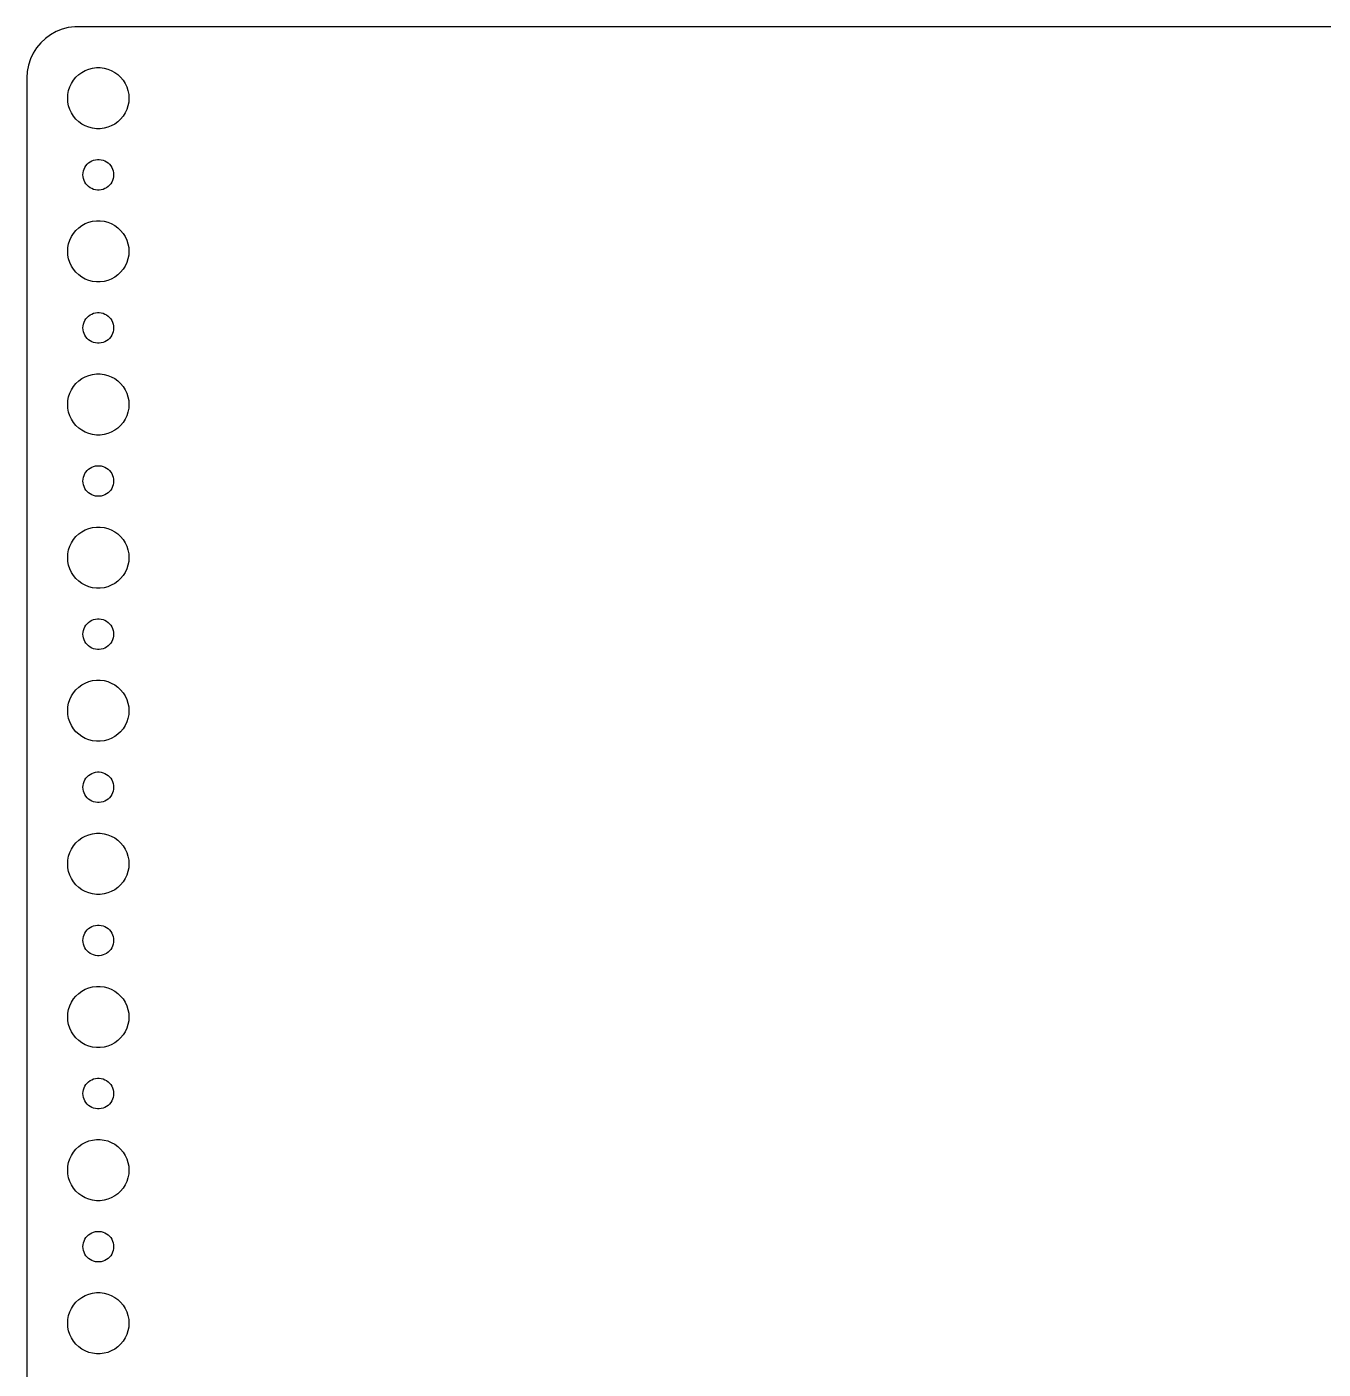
# Model space of a CAD drawing. Header units: metres. Extents: x -127 to 127, y -127 to 127.
# Drawn here: x -127 to 0, y -4.5 to 127 of the extents above; entities that cross this region are included whole.
import ezdxf

# ---------------------------------------------------------------- set-up
doc = ezdxf.new("R2010")
doc.units = ezdxf.units.M

msp = doc.modelspace()

# ---------------------------------------------------------------- linework, layer by layer
for p, q in [((-124.129, 126.524), (-124.679, 126.222)), ((-123.545, 126.755), (-124.129, 126.524)), ((-122.937, 126.911), (-123.545, 126.755)), ((-122.314, 126.99), (-122.937, 126.911)), ((122.314, 126.99), (-122.314, 126.99)), ((-126.045, 124.939), (-126.382, 124.409)), ((-125.645, 125.423), (-126.045, 124.939)), ((-125.187, 125.853), (-125.645, 125.423)), ((-124.679, 126.222), (-125.187, 125.853)), ((-126.649, 123.841), (-126.843, 123.243)), ((-126.382, 124.409), (-126.649, 123.841)), ((-126.961, 122.627), (-127, 122)), ((-126.843, 123.243), (-126.961, 122.627)), ((-122.187, 122.054), (-121.912, 122.312)), ((-121.912, 122.312), (-121.607, 122.533)), ((-121.607, 122.533), (-121.277, 122.714)), ((-121.277, 122.714), (-120.927, 122.853)), ((-120.927, 122.853), (-120.562, 122.947)), ((-120.562, 122.947), (-120.188, 122.994)), ((-120.188, 122.994), (-119.812, 122.994)), ((-119.812, 122.994), (-119.438, 122.947)), ((-119.438, 122.947), (-119.073, 122.853)), ((-119.073, 122.853), (-118.723, 122.714)), ((-118.723, 122.714), (-118.393, 122.533)), ((-118.393, 122.533), (-118.088, 122.312)), ((-118.088, 122.312), (-117.813, 122.054)), ((-127, 122), (-127, -122)), ((-122.906, 120.746), (-122.789, 121.104)), ((-122.789, 121.104), (-122.629, 121.445)), ((-122.629, 121.445), (-122.427, 121.763)), ((-122.427, 121.763), (-122.187, 122.054)), ((-117.813, 122.054), (-117.573, 121.763)), ((-117.573, 121.763), (-117.371, 121.445)), ((-117.371, 121.445), (-117.211, 121.104)), ((-117.211, 121.104), (-117.094, 120.746)), ((-123, 120), (-122.976, 120.376)), ((-122.976, 119.624), (-123, 120)), ((-122.976, 120.376), (-122.906, 120.746)), ((-117.094, 120.746), (-117.024, 120.376)), ((-117.024, 120.376), (-117, 120)), ((-117, 120), (-117.024, 119.624)), ((-122.906, 119.254), (-122.976, 119.624)), ((-122.789, 118.896), (-122.906, 119.254)), ((-122.629, 118.555), (-122.789, 118.896)), ((-122.427, 118.237), (-122.629, 118.555)), ((-117.371, 118.555), (-117.573, 118.237)), ((-117.211, 118.896), (-117.371, 118.555)), ((-117.094, 119.254), (-117.211, 118.896)), ((-117.024, 119.624), (-117.094, 119.254)), ((-122.187, 117.946), (-122.427, 118.237)), ((-121.912, 117.688), (-122.187, 117.946)), ((-121.607, 117.467), (-121.912, 117.688)), ((-121.277, 117.286), (-121.607, 117.467)), ((-120.927, 117.147), (-121.277, 117.286)), ((-120.562, 117.053), (-120.927, 117.147)), ((-120.188, 117.006), (-120.562, 117.053)), ((-119.438, 117.053), (-119.812, 117.006)), ((-119.073, 117.147), (-119.438, 117.053)), ((-118.723, 117.286), (-119.073, 117.147)), ((-118.393, 117.467), (-118.723, 117.286)), ((-118.088, 117.688), (-118.393, 117.467)), ((-117.813, 117.946), (-118.088, 117.688)), ((-117.573, 118.237), (-117.813, 117.946)), ((-119.812, 117.006), (-120.188, 117.006)), ((-121.395, 113.052), (-121.314, 113.223)), ((-121.314, 113.223), (-121.214, 113.382)), ((-121.214, 113.382), (-121.093, 113.527)), ((-121.093, 113.527), (-120.956, 113.656)), ((-120.956, 113.656), (-120.804, 113.766)), ((-120.804, 113.766), (-120.639, 113.857)), ((-120.639, 113.857), (-120.464, 113.927)), ((-120.464, 113.927), (-120.281, 113.973)), ((-120.281, 113.973), (-120.094, 113.997)), ((-120.094, 113.997), (-119.906, 113.997)), ((-119.906, 113.997), (-119.719, 113.973)), ((-119.719, 113.973), (-119.536, 113.927)), ((-119.536, 113.927), (-119.361, 113.857)), ((-119.361, 113.857), (-119.196, 113.766)), ((-119.196, 113.766), (-119.044, 113.656)), ((-119.044, 113.656), (-118.907, 113.527)), ((-118.907, 113.527), (-118.786, 113.382)), ((-118.786, 113.382), (-118.686, 113.223)), ((-118.686, 113.223), (-118.605, 113.052)), ((-121.5, 112.5), (-121.488, 112.688)), ((-121.488, 112.312), (-121.5, 112.5)), ((-121.488, 112.688), (-121.453, 112.873)), ((-121.453, 112.127), (-121.488, 112.312)), ((-121.453, 112.873), (-121.395, 113.052)), ((-121.395, 111.948), (-121.453, 112.127)), ((-121.314, 111.777), (-121.395, 111.948)), ((-121.214, 111.618), (-121.314, 111.777)), ((-118.686, 111.777), (-118.786, 111.618)), ((-118.605, 111.948), (-118.686, 111.777)), ((-118.605, 113.052), (-118.547, 112.873)), ((-118.547, 112.127), (-118.605, 111.948)), ((-118.547, 112.873), (-118.512, 112.688)), ((-118.512, 112.312), (-118.547, 112.127)), ((-118.512, 112.688), (-118.5, 112.5)), ((-118.5, 112.5), (-118.512, 112.312)), ((-121.093, 111.473), (-121.214, 111.618)), ((-120.956, 111.344), (-121.093, 111.473)), ((-120.804, 111.234), (-120.956, 111.344)), ((-120.639, 111.143), (-120.804, 111.234)), ((-120.464, 111.073), (-120.639, 111.143)), ((-120.281, 111.027), (-120.464, 111.073)), ((-120.094, 111.003), (-120.281, 111.027)), ((-119.906, 111.003), (-120.094, 111.003)), ((-119.719, 111.027), (-119.906, 111.003)), ((-119.536, 111.073), (-119.719, 111.027)), ((-119.361, 111.143), (-119.536, 111.073)), ((-119.196, 111.234), (-119.361, 111.143)), ((-119.044, 111.344), (-119.196, 111.234)), ((-118.907, 111.473), (-119.044, 111.344)), ((-118.786, 111.618), (-118.907, 111.473)), ((-121.277, 107.714), (-120.927, 107.853)), ((-120.927, 107.853), (-120.562, 107.947)), ((-120.562, 107.947), (-120.188, 107.994)), ((-120.188, 107.994), (-119.812, 107.994)), ((-119.812, 107.994), (-119.438, 107.947)), ((-119.438, 107.947), (-119.073, 107.853)), ((-119.073, 107.853), (-118.723, 107.714)), ((-122.629, 106.445), (-122.427, 106.763)), ((-122.427, 106.763), (-122.187, 107.054)), ((-122.187, 107.054), (-121.912, 107.312)), ((-121.912, 107.312), (-121.607, 107.533)), ((-121.607, 107.533), (-121.277, 107.714)), ((-118.723, 107.714), (-118.393, 107.533)), ((-118.393, 107.533), (-118.088, 107.312)), ((-118.088, 107.312), (-117.813, 107.054)), ((-117.813, 107.054), (-117.573, 106.763)), ((-117.573, 106.763), (-117.371, 106.445)), ((-123, 105), (-122.976, 105.376)), ((-122.976, 105.376), (-122.906, 105.746)), ((-122.906, 105.746), (-122.789, 106.104)), ((-122.789, 106.104), (-122.629, 106.445)), ((-117.371, 106.445), (-117.211, 106.104)), ((-117.211, 106.104), (-117.094, 105.746)), ((-117.094, 105.746), (-117.024, 105.376)), ((-117.024, 105.376), (-117, 105)), ((-122.976, 104.624), (-123, 105)), ((-122.906, 104.254), (-122.976, 104.624)), ((-122.789, 103.896), (-122.906, 104.254)), ((-122.629, 103.555), (-122.789, 103.896)), ((-117.211, 103.896), (-117.371, 103.555)), ((-117.094, 104.254), (-117.211, 103.896)), ((-117.024, 104.624), (-117.094, 104.254)), ((-117, 105), (-117.024, 104.624)), ((-122.427, 103.237), (-122.629, 103.555)), ((-122.187, 102.946), (-122.427, 103.237)), ((-121.912, 102.688), (-122.187, 102.946)), ((-121.607, 102.467), (-121.912, 102.688)), ((-118.088, 102.688), (-118.393, 102.467)), ((-117.813, 102.946), (-118.088, 102.688)), ((-117.573, 103.237), (-117.813, 102.946)), ((-117.371, 103.555), (-117.573, 103.237)), ((-121.277, 102.286), (-121.607, 102.467)), ((-120.927, 102.147), (-121.277, 102.286)), ((-120.562, 102.053), (-120.927, 102.147)), ((-120.188, 102.006), (-120.562, 102.053)), ((-119.812, 102.006), (-120.188, 102.006)), ((-119.438, 102.053), (-119.812, 102.006)), ((-119.073, 102.147), (-119.438, 102.053)), ((-118.723, 102.286), (-119.073, 102.147)), ((-118.393, 102.467), (-118.723, 102.286)), ((-121.093, 98.5268), (-120.956, 98.6558)), ((-120.956, 98.6558), (-120.804, 98.7665)), ((-120.804, 98.7665), (-120.639, 98.8572)), ((-120.639, 98.8572), (-120.464, 98.9266)), ((-120.464, 98.9266), (-120.281, 98.9734)), ((-120.281, 98.9734), (-120.094, 98.997)), ((-120.094, 98.997), (-119.906, 98.997)), ((-119.906, 98.997), (-119.719, 98.9734)), ((-119.719, 98.9734), (-119.536, 98.9266)), ((-119.536, 98.9266), (-119.361, 98.8572)), ((-119.361, 98.8572), (-119.196, 98.7665)), ((-119.196, 98.7665), (-119.044, 98.6558)), ((-119.044, 98.6558), (-118.907, 98.5268)), ((-121.5, 97.5), (-121.488, 97.688)), ((-121.488, 97.312), (-121.5, 97.5)), ((-121.488, 97.688), (-121.453, 97.873)), ((-121.453, 97.127), (-121.488, 97.312)), ((-121.453, 97.873), (-121.395, 98.0522)), ((-121.395, 98.0522), (-121.314, 98.2226)), ((-121.314, 98.2226), (-121.214, 98.3817)), ((-121.214, 98.3817), (-121.093, 98.5268)), ((-118.907, 98.5268), (-118.786, 98.3817)), ((-118.786, 98.3817), (-118.686, 98.2226)), ((-118.686, 98.2226), (-118.605, 98.0522)), ((-118.605, 98.0522), (-118.547, 97.873)), ((-118.547, 97.873), (-118.512, 97.688)), ((-118.512, 97.312), (-118.547, 97.127)), ((-118.512, 97.688), (-118.5, 97.5)), ((-118.5, 97.5), (-118.512, 97.312)), ((-121.395, 96.9478), (-121.453, 97.127)), ((-121.314, 96.7774), (-121.395, 96.9478)), ((-121.214, 96.6183), (-121.314, 96.7774)), ((-121.093, 96.4732), (-121.214, 96.6183)), ((-120.956, 96.3442), (-121.093, 96.4732)), ((-120.804, 96.2335), (-120.956, 96.3442)), ((-120.639, 96.1428), (-120.804, 96.2335)), ((-120.464, 96.0734), (-120.639, 96.1428)), ((-120.281, 96.0266), (-120.464, 96.0734)), ((-120.094, 96.003), (-120.281, 96.0266)), ((-119.906, 96.003), (-120.094, 96.003)), ((-119.719, 96.0266), (-119.906, 96.003)), ((-119.536, 96.0734), (-119.719, 96.0266)), ((-119.361, 96.1428), (-119.536, 96.0734)), ((-119.196, 96.2335), (-119.361, 96.1428)), ((-119.044, 96.3442), (-119.196, 96.2335)), ((-118.907, 96.4732), (-119.044, 96.3442)), ((-118.786, 96.6183), (-118.907, 96.4732)), ((-118.686, 96.7774), (-118.786, 96.6183)), ((-118.605, 96.9478), (-118.686, 96.7774)), ((-118.547, 97.127), (-118.605, 96.9478)), ((-122.427, 91.7634), (-122.187, 92.0536)), ((-122.187, 92.0536), (-121.912, 92.3115)), ((-121.912, 92.3115), (-121.607, 92.533)), ((-121.607, 92.533), (-121.277, 92.7145)), ((-121.277, 92.7145), (-120.927, 92.8532)), ((-120.927, 92.8532), (-120.562, 92.9469)), ((-120.562, 92.9469), (-120.188, 92.9941)), ((-120.188, 92.9941), (-119.812, 92.9941)), ((-119.812, 92.9941), (-119.438, 92.9469)), ((-119.438, 92.9469), (-119.073, 92.8532)), ((-119.073, 92.8532), (-118.723, 92.7145)), ((-118.723, 92.7145), (-118.393, 92.533)), ((-118.393, 92.533), (-118.088, 92.3115)), ((-118.088, 92.3115), (-117.813, 92.0536)), ((-117.813, 92.0536), (-117.573, 91.7634)), ((-122.976, 90.376), (-122.906, 90.7461)), ((-122.906, 90.7461), (-122.789, 91.1044)), ((-122.789, 91.1044), (-122.629, 91.4453)), ((-122.629, 91.4453), (-122.427, 91.7634)), ((-117.573, 91.7634), (-117.371, 91.4453)), ((-117.371, 91.4453), (-117.211, 91.1044)), ((-117.211, 91.1044), (-117.094, 90.7461)), ((-117.094, 90.7461), (-117.024, 90.376)), ((-123, 90), (-122.976, 90.376)), ((-122.976, 89.624), (-123, 90)), ((-122.906, 89.2539), (-122.976, 89.624)), ((-117.024, 89.624), (-117.094, 89.2539)), ((-117.024, 90.376), (-117, 90)), ((-117, 90), (-117.024, 89.624)), ((-122.789, 88.8956), (-122.906, 89.2539)), ((-122.629, 88.5547), (-122.789, 88.8956)), ((-122.427, 88.2366), (-122.629, 88.5547)), ((-122.187, 87.9464), (-122.427, 88.2366)), ((-117.573, 88.2366), (-117.813, 87.9464)), ((-117.371, 88.5547), (-117.573, 88.2366)), ((-117.211, 88.8956), (-117.371, 88.5547)), ((-117.094, 89.2539), (-117.211, 88.8956)), ((-121.912, 87.6885), (-122.187, 87.9464)), ((-121.607, 87.467), (-121.912, 87.6885)), ((-121.277, 87.2855), (-121.607, 87.467)), ((-120.927, 87.1468), (-121.277, 87.2855)), ((-120.562, 87.0531), (-120.927, 87.1468)), ((-120.188, 87.0059), (-120.562, 87.0531)), ((-119.812, 87.0059), (-120.188, 87.0059)), ((-119.438, 87.0531), (-119.812, 87.0059)), ((-119.073, 87.1468), (-119.438, 87.0531)), ((-118.723, 87.2855), (-119.073, 87.1468)), ((-118.393, 87.467), (-118.723, 87.2855)), ((-118.088, 87.6885), (-118.393, 87.467)), ((-117.813, 87.9464), (-118.088, 87.6885)), ((-121.488, 82.688), (-121.453, 82.873)), ((-121.453, 82.873), (-121.395, 83.0522)), ((-121.395, 83.0522), (-121.314, 83.2226)), ((-121.314, 83.2226), (-121.214, 83.3817)), ((-121.214, 83.3817), (-121.093, 83.5268)), ((-121.093, 83.5268), (-120.956, 83.6558)), ((-120.956, 83.6558), (-120.804, 83.7665)), ((-120.804, 83.7665), (-120.639, 83.8572)), ((-120.639, 83.8572), (-120.464, 83.9266)), ((-120.464, 83.9266), (-120.281, 83.9734)), ((-120.281, 83.9734), (-120.094, 83.997)), ((-120.094, 83.997), (-119.906, 83.997)), ((-119.906, 83.997), (-119.719, 83.9734)), ((-119.719, 83.9734), (-119.536, 83.9266)), ((-119.536, 83.9266), (-119.361, 83.8572)), ((-119.361, 83.8572), (-119.196, 83.7665)), ((-119.196, 83.7665), (-119.044, 83.6558)), ((-119.044, 83.6558), (-118.907, 83.5268)), ((-118.907, 83.5268), (-118.786, 83.3817)), ((-118.786, 83.3817), (-118.686, 83.2226)), ((-118.686, 83.2226), (-118.605, 83.0522)), ((-118.605, 83.0522), (-118.547, 82.873)), ((-118.547, 82.873), (-118.512, 82.688)), ((-121.5, 82.5), (-121.488, 82.688)), ((-121.488, 82.312), (-121.5, 82.5)), ((-121.453, 82.127), (-121.488, 82.312)), ((-121.395, 81.9478), (-121.453, 82.127)), ((-121.314, 81.7774), (-121.395, 81.9478)), ((-121.214, 81.6183), (-121.314, 81.7774)), ((-121.093, 81.4732), (-121.214, 81.6183)), ((-118.786, 81.6183), (-118.907, 81.4732)), ((-118.686, 81.7774), (-118.786, 81.6183)), ((-118.605, 81.9478), (-118.686, 81.7774)), ((-118.547, 82.127), (-118.605, 81.9478)), ((-118.512, 82.312), (-118.547, 82.127)), ((-118.512, 82.688), (-118.5, 82.5)), ((-118.5, 82.5), (-118.512, 82.312)), ((-120.956, 81.3442), (-121.093, 81.4732)), ((-120.804, 81.2335), (-120.956, 81.3442)), ((-120.639, 81.1428), (-120.804, 81.2335)), ((-120.464, 81.0734), (-120.639, 81.1428)), ((-120.281, 81.0266), (-120.464, 81.0734)), ((-120.094, 81.003), (-120.281, 81.0266)), ((-119.906, 81.003), (-120.094, 81.003)), ((-119.719, 81.0266), (-119.906, 81.003)), ((-119.536, 81.0734), (-119.719, 81.0266)), ((-119.361, 81.1428), (-119.536, 81.0734)), ((-119.196, 81.2335), (-119.361, 81.1428)), ((-119.044, 81.3442), (-119.196, 81.2335)), ((-118.907, 81.4732), (-119.044, 81.3442)), ((-121.607, 77.533), (-121.277, 77.7145)), ((-121.277, 77.7145), (-120.927, 77.8532)), ((-120.927, 77.8532), (-120.562, 77.9469)), ((-120.562, 77.9469), (-120.188, 77.9941)), ((-120.188, 77.9941), (-119.812, 77.9941)), ((-119.812, 77.9941), (-119.438, 77.9469)), ((-119.438, 77.9469), (-119.073, 77.8532)), ((-119.073, 77.8532), (-118.723, 77.7145)), ((-118.723, 77.7145), (-118.393, 77.533)), ((-122.789, 76.1044), (-122.629, 76.4453)), ((-122.629, 76.4453), (-122.427, 76.7634)), ((-122.427, 76.7634), (-122.187, 77.0536)), ((-122.187, 77.0536), (-121.912, 77.3115)), ((-121.912, 77.3115), (-121.607, 77.533)), ((-118.393, 77.533), (-118.088, 77.3115)), ((-118.088, 77.3115), (-117.813, 77.0536)), ((-117.813, 77.0536), (-117.573, 76.7634)), ((-117.573, 76.7634), (-117.371, 76.4453)), ((-117.371, 76.4453), (-117.211, 76.1044)), ((-123, 75), (-122.976, 75.376)), ((-122.976, 74.624), (-123, 75)), ((-122.976, 75.376), (-122.906, 75.7461)), ((-122.906, 75.7461), (-122.789, 76.1044)), ((-117.211, 76.1044), (-117.094, 75.7461)), ((-117.094, 75.7461), (-117.024, 75.376)), ((-117.024, 75.376), (-117, 75)), ((-117, 75), (-117.024, 74.624)), ((-122.906, 74.2539), (-122.976, 74.624)), ((-122.789, 73.8956), (-122.906, 74.2539)), ((-122.629, 73.5547), (-122.789, 73.8956)), ((-117.211, 73.8956), (-117.371, 73.5547)), ((-117.094, 74.2539), (-117.211, 73.8956)), ((-117.024, 74.624), (-117.094, 74.2539)), ((-122.427, 73.2366), (-122.629, 73.5547)), ((-122.187, 72.9464), (-122.427, 73.2366)), ((-121.912, 72.6885), (-122.187, 72.9464)), ((-121.607, 72.467), (-121.912, 72.6885)), ((-121.277, 72.2855), (-121.607, 72.467)), ((-118.393, 72.467), (-118.723, 72.2855)), ((-118.088, 72.6885), (-118.393, 72.467)), ((-117.813, 72.9464), (-118.088, 72.6885)), ((-117.573, 73.2366), (-117.813, 72.9464)), ((-117.371, 73.5547), (-117.573, 73.2366)), ((-120.927, 72.1468), (-121.277, 72.2855)), ((-120.562, 72.0531), (-120.927, 72.1468)), ((-120.188, 72.0059), (-120.562, 72.0531)), ((-119.812, 72.0059), (-120.188, 72.0059)), ((-119.438, 72.0531), (-119.812, 72.0059)), ((-119.073, 72.1468), (-119.438, 72.0531)), ((-118.723, 72.2855), (-119.073, 72.1468)), ((-121.314, 68.2226), (-121.214, 68.3817)), ((-121.214, 68.3817), (-121.093, 68.5268)), ((-121.093, 68.5268), (-120.956, 68.6558)), ((-120.956, 68.6558), (-120.804, 68.7665)), ((-120.804, 68.7665), (-120.639, 68.8572)), ((-120.639, 68.8572), (-120.464, 68.9266)), ((-120.464, 68.9266), (-120.281, 68.9734)), ((-120.281, 68.9734), (-120.094, 68.997)), ((-120.094, 68.997), (-119.906, 68.997)), ((-119.906, 68.997), (-119.719, 68.9734)), ((-119.719, 68.9734), (-119.536, 68.9266)), ((-119.536, 68.9266), (-119.361, 68.8572)), ((-119.361, 68.8572), (-119.196, 68.7665)), ((-119.196, 68.7665), (-119.044, 68.6558)), ((-119.044, 68.6558), (-118.907, 68.5268)), ((-118.907, 68.5268), (-118.786, 68.3817)), ((-118.786, 68.3817), (-118.686, 68.2226)), ((-121.5, 67.5), (-121.488, 67.688)), ((-121.488, 67.312), (-121.5, 67.5)), ((-121.488, 67.688), (-121.453, 67.873)), ((-121.453, 67.127), (-121.488, 67.312)), ((-121.453, 67.873), (-121.395, 68.0522)), ((-121.395, 66.9478), (-121.453, 67.127)), ((-121.395, 68.0522), (-121.314, 68.2226)), ((-118.686, 68.2226), (-118.605, 68.0522)), ((-118.605, 68.0522), (-118.547, 67.873)), ((-118.547, 67.127), (-118.605, 66.9478)), ((-118.547, 67.873), (-118.512, 67.688)), ((-118.512, 67.312), (-118.547, 67.127)), ((-118.512, 67.688), (-118.5, 67.5)), ((-118.5, 67.5), (-118.512, 67.312)), ((-121.314, 66.7774), (-121.395, 66.9478)), ((-121.214, 66.6183), (-121.314, 66.7774)), ((-121.093, 66.4732), (-121.214, 66.6183)), ((-120.956, 66.3442), (-121.093, 66.4732)), ((-120.804, 66.2335), (-120.956, 66.3442)), ((-120.639, 66.1428), (-120.804, 66.2335)), ((-120.464, 66.0734), (-120.639, 66.1428)), ((-120.281, 66.0266), (-120.464, 66.0734)), ((-120.094, 66.003), (-120.281, 66.0266)), ((-119.906, 66.003), (-120.094, 66.003)), ((-119.719, 66.0266), (-119.906, 66.003)), ((-119.536, 66.0734), (-119.719, 66.0266)), ((-119.361, 66.1428), (-119.536, 66.0734)), ((-119.196, 66.2335), (-119.361, 66.1428)), ((-119.044, 66.3442), (-119.196, 66.2335)), ((-118.907, 66.4732), (-119.044, 66.3442)), ((-118.786, 66.6183), (-118.907, 66.4732)), ((-118.686, 66.7774), (-118.786, 66.6183)), ((-118.605, 66.9478), (-118.686, 66.7774)), ((-122.427, 61.7634), (-122.187, 62.0536)), ((-122.187, 62.0536), (-121.912, 62.3115)), ((-121.912, 62.3115), (-121.607, 62.533)), ((-121.607, 62.533), (-121.277, 62.7145)), ((-121.277, 62.7145), (-120.927, 62.8532)), ((-120.927, 62.8532), (-120.562, 62.9469)), ((-120.562, 62.9469), (-120.188, 62.9941)), ((-120.188, 62.9941), (-119.812, 62.9941)), ((-119.812, 62.9941), (-119.438, 62.9469)), ((-119.438, 62.9469), (-119.073, 62.8532)), ((-119.073, 62.8532), (-118.723, 62.7145)), ((-118.723, 62.7145), (-118.393, 62.533)), ((-118.393, 62.533), (-118.088, 62.3115)), ((-118.088, 62.3115), (-117.813, 62.0536)), ((-117.813, 62.0536), (-117.573, 61.7634)), ((-122.976, 60.376), (-122.906, 60.7461)), ((-122.906, 60.7461), (-122.789, 61.1044)), ((-122.789, 61.1044), (-122.629, 61.4453)), ((-122.629, 61.4453), (-122.427, 61.7634)), ((-117.573, 61.7634), (-117.371, 61.4453)), ((-117.371, 61.4453), (-117.211, 61.1044)), ((-117.211, 61.1044), (-117.094, 60.7461)), ((-117.094, 60.7461), (-117.024, 60.376)), ((-123, 60), (-122.976, 60.376)), ((-122.976, 59.624), (-123, 60)), ((-122.906, 59.2539), (-122.976, 59.624)), ((-122.789, 58.8956), (-122.906, 59.2539)), ((-117.094, 59.2539), (-117.211, 58.8956)), ((-117.024, 59.624), (-117.094, 59.2539)), ((-117.024, 60.376), (-117, 60)), ((-117, 60), (-117.024, 59.624)), ((-122.629, 58.5547), (-122.789, 58.8956)), ((-122.427, 58.2366), (-122.629, 58.5547)), ((-122.187, 57.9464), (-122.427, 58.2366)), ((-121.912, 57.6885), (-122.187, 57.9464)), ((-117.813, 57.9464), (-118.088, 57.6885)), ((-117.573, 58.2366), (-117.813, 57.9464)), ((-117.371, 58.5547), (-117.573, 58.2366)), ((-117.211, 58.8956), (-117.371, 58.5547)), ((-121.607, 57.467), (-121.912, 57.6885)), ((-121.277, 57.2855), (-121.607, 57.467)), ((-120.927, 57.1468), (-121.277, 57.2855)), ((-120.562, 57.0531), (-120.927, 57.1468)), ((-120.188, 57.0059), (-120.562, 57.0531)), ((-119.812, 57.0059), (-120.188, 57.0059)), ((-119.438, 57.0531), (-119.812, 57.0059)), ((-119.073, 57.1468), (-119.438, 57.0531)), ((-118.723, 57.2855), (-119.073, 57.1468)), ((-118.393, 57.467), (-118.723, 57.2855)), ((-118.088, 57.6885), (-118.393, 57.467)), ((-120.639, 53.8572), (-120.464, 53.9266)), ((-120.464, 53.9266), (-120.281, 53.9734)), ((-120.281, 53.9734), (-120.094, 53.997)), ((-120.094, 53.997), (-119.906, 53.997)), ((-119.906, 53.997), (-119.719, 53.9734)), ((-119.719, 53.9734), (-119.536, 53.9266)), ((-119.536, 53.9266), (-119.361, 53.8572)), ((-121.5, 52.5), (-121.488, 52.688)), ((-121.488, 52.688), (-121.453, 52.873)), ((-121.453, 52.873), (-121.395, 53.0522)), ((-121.395, 53.0522), (-121.314, 53.2226)), ((-121.314, 53.2226), (-121.214, 53.3817)), ((-121.214, 53.3817), (-121.093, 53.5268)), ((-121.093, 53.5268), (-120.956, 53.6558)), ((-120.956, 53.6558), (-120.804, 53.7665)), ((-120.804, 53.7665), (-120.639, 53.8572)), ((-119.361, 53.8572), (-119.196, 53.7665)), ((-119.196, 53.7665), (-119.044, 53.6558)), ((-119.044, 53.6558), (-118.907, 53.5268)), ((-118.907, 53.5268), (-118.786, 53.3817)), ((-118.786, 53.3817), (-118.686, 53.2226)), ((-118.686, 53.2226), (-118.605, 53.0522)), ((-118.605, 53.0522), (-118.547, 52.873)), ((-118.547, 52.873), (-118.512, 52.688)), ((-118.512, 52.688), (-118.5, 52.5)), ((-121.488, 52.312), (-121.5, 52.5)), ((-121.453, 52.127), (-121.488, 52.312)), ((-121.395, 51.9478), (-121.453, 52.127)), ((-121.314, 51.7774), (-121.395, 51.9478)), ((-121.214, 51.6183), (-121.314, 51.7774)), ((-121.093, 51.4732), (-121.214, 51.6183)), ((-120.956, 51.3442), (-121.093, 51.4732)), ((-120.804, 51.2335), (-120.956, 51.3442)), ((-119.044, 51.3442), (-119.196, 51.2335)), ((-118.907, 51.4732), (-119.044, 51.3442)), ((-118.786, 51.6183), (-118.907, 51.4732)), ((-118.686, 51.7774), (-118.786, 51.6183)), ((-118.605, 51.9478), (-118.686, 51.7774)), ((-118.547, 52.127), (-118.605, 51.9478)), ((-118.512, 52.312), (-118.547, 52.127)), ((-118.5, 52.5), (-118.512, 52.312)), ((-120.639, 51.1428), (-120.804, 51.2335)), ((-120.464, 51.0734), (-120.639, 51.1428)), ((-120.281, 51.0266), (-120.464, 51.0734)), ((-120.094, 51.003), (-120.281, 51.0266)), ((-119.906, 51.003), (-120.094, 51.003)), ((-119.719, 51.0266), (-119.906, 51.003)), ((-119.536, 51.0734), (-119.719, 51.0266)), ((-119.361, 51.1428), (-119.536, 51.0734)), ((-119.196, 51.2335), (-119.361, 51.1428)), ((-121.912, 47.3115), (-121.607, 47.533)), ((-121.607, 47.533), (-121.277, 47.7145)), ((-121.277, 47.7145), (-120.927, 47.8532)), ((-120.927, 47.8532), (-120.562, 47.9469)), ((-120.562, 47.9469), (-120.188, 47.9941)), ((-120.188, 47.9941), (-119.812, 47.9941)), ((-119.812, 47.9941), (-119.438, 47.9469)), ((-119.438, 47.9469), (-119.073, 47.8532)), ((-119.073, 47.8532), (-118.723, 47.7145)), ((-118.723, 47.7145), (-118.393, 47.533)), ((-118.393, 47.533), (-118.088, 47.3115)), ((-122.906, 45.7461), (-122.789, 46.1044)), ((-122.789, 46.1044), (-122.629, 46.4453)), ((-122.629, 46.4453), (-122.427, 46.7634)), ((-122.427, 46.7634), (-122.187, 47.0536)), ((-122.187, 47.0536), (-121.912, 47.3115)), ((-118.088, 47.3115), (-117.813, 47.0536)), ((-117.813, 47.0536), (-117.573, 46.7634)), ((-117.573, 46.7634), (-117.371, 46.4453)), ((-117.371, 46.4453), (-117.211, 46.1044)), ((-117.211, 46.1044), (-117.094, 45.7461)), ((-123, 45), (-122.976, 45.376)), ((-122.976, 44.624), (-123, 45)), ((-122.976, 45.376), (-122.906, 45.7461)), ((-117.094, 45.7461), (-117.024, 45.376)), ((-117.024, 45.376), (-117, 45)), ((-117, 45), (-117.024, 44.624)), ((-122.906, 44.2539), (-122.976, 44.624)), ((-122.789, 43.8956), (-122.906, 44.2539)), ((-122.629, 43.5547), (-122.789, 43.8956)), ((-122.427, 43.2366), (-122.629, 43.5547)), ((-117.371, 43.5547), (-117.573, 43.2366)), ((-117.211, 43.8956), (-117.371, 43.5547)), ((-117.094, 44.2539), (-117.211, 43.8956)), ((-117.024, 44.624), (-117.094, 44.2539)), ((-122.187, 42.9464), (-122.427, 43.2366)), ((-121.912, 42.6885), (-122.187, 42.9464)), ((-121.607, 42.467), (-121.912, 42.6885)), ((-121.277, 42.2855), (-121.607, 42.467)), ((-120.927, 42.1468), (-121.277, 42.2855)), ((-120.562, 42.0531), (-120.927, 42.1468)), ((-119.073, 42.1468), (-119.438, 42.0531)), ((-118.723, 42.2855), (-119.073, 42.1468)), ((-118.393, 42.467), (-118.723, 42.2855)), ((-118.088, 42.6885), (-118.393, 42.467)), ((-117.813, 42.9464), (-118.088, 42.6885)), ((-117.573, 43.2366), (-117.813, 42.9464)), ((-120.188, 42.0059), (-120.562, 42.0531)), ((-119.812, 42.0059), (-120.188, 42.0059)), ((-119.438, 42.0531), (-119.812, 42.0059)), ((-121.395, 38.0522), (-121.314, 38.2226)), ((-121.314, 38.2226), (-121.214, 38.3817)), ((-121.214, 38.3817), (-121.093, 38.5268)), ((-121.093, 38.5268), (-120.956, 38.6558)), ((-120.956, 38.6558), (-120.804, 38.7665)), ((-120.804, 38.7665), (-120.639, 38.8572)), ((-120.639, 38.8572), (-120.464, 38.9266)), ((-120.464, 38.9266), (-120.281, 38.9734)), ((-120.281, 38.9734), (-120.094, 38.997)), ((-120.094, 38.997), (-119.906, 38.997)), ((-119.906, 38.997), (-119.719, 38.9734)), ((-119.719, 38.9734), (-119.536, 38.9266)), ((-119.536, 38.9266), (-119.361, 38.8572)), ((-119.361, 38.8572), (-119.196, 38.7665)), ((-119.196, 38.7665), (-119.044, 38.6558)), ((-119.044, 38.6558), (-118.907, 38.5268)), ((-118.907, 38.5268), (-118.786, 38.3817)), ((-118.786, 38.3817), (-118.686, 38.2226)), ((-118.686, 38.2226), (-118.605, 38.0522)), ((-121.5, 37.5), (-121.488, 37.688)), ((-121.488, 37.312), (-121.5, 37.5)), ((-121.488, 37.688), (-121.453, 37.873)), ((-121.453, 37.127), (-121.488, 37.312)), ((-121.453, 37.873), (-121.395, 38.0522)), ((-121.395, 36.9478), (-121.453, 37.127)), ((-121.314, 36.7774), (-121.395, 36.9478)), ((-118.605, 36.9478), (-118.686, 36.7774)), ((-118.605, 38.0522), (-118.547, 37.873)), ((-118.547, 37.127), (-118.605, 36.9478)), ((-118.547, 37.873), (-118.512, 37.688)), ((-118.512, 37.312), (-118.547, 37.127)), ((-118.512, 37.688), (-118.5, 37.5)), ((-118.5, 37.5), (-118.512, 37.312)), ((-121.214, 36.6183), (-121.314, 36.7774)), ((-121.093, 36.4732), (-121.214, 36.6183)), ((-120.956, 36.3442), (-121.093, 36.4732)), ((-120.804, 36.2335), (-120.956, 36.3442)), ((-120.639, 36.1428), (-120.804, 36.2335)), ((-120.464, 36.0734), (-120.639, 36.1428)), ((-120.281, 36.0266), (-120.464, 36.0734)), ((-120.094, 36.003), (-120.281, 36.0266)), ((-119.906, 36.003), (-120.094, 36.003)), ((-119.719, 36.0266), (-119.906, 36.003)), ((-119.536, 36.0734), (-119.719, 36.0266)), ((-119.361, 36.1428), (-119.536, 36.0734)), ((-119.196, 36.2335), (-119.361, 36.1428)), ((-119.044, 36.3442), (-119.196, 36.2335)), ((-118.907, 36.4732), (-119.044, 36.3442)), ((-118.786, 36.6183), (-118.907, 36.4732)), ((-118.686, 36.7774), (-118.786, 36.6183)), ((-120.927, 32.8532), (-120.562, 32.9469)), ((-120.562, 32.9469), (-120.188, 32.9941)), ((-120.188, 32.9941), (-119.812, 32.9941)), ((-119.812, 32.9941), (-119.438, 32.9469)), ((-119.438, 32.9469), (-119.073, 32.8532)), ((-122.629, 31.4453), (-122.427, 31.7634)), ((-122.427, 31.7634), (-122.187, 32.0536)), ((-122.187, 32.0536), (-121.912, 32.3115)), ((-121.912, 32.3115), (-121.607, 32.533)), ((-121.607, 32.533), (-121.277, 32.7145)), ((-121.277, 32.7145), (-120.927, 32.8532)), ((-119.073, 32.8532), (-118.723, 32.7145)), ((-118.723, 32.7145), (-118.393, 32.533)), ((-118.393, 32.533), (-118.088, 32.3115)), ((-118.088, 32.3115), (-117.813, 32.0536)), ((-117.813, 32.0536), (-117.573, 31.7634)), ((-117.573, 31.7634), (-117.371, 31.4453)), ((-123, 30), (-122.976, 30.376)), ((-122.976, 30.376), (-122.906, 30.7461)), ((-122.906, 30.7461), (-122.789, 31.1044)), ((-122.789, 31.1044), (-122.629, 31.4453)), ((-117.371, 31.4453), (-117.211, 31.1044)), ((-117.211, 31.1044), (-117.094, 30.7461)), ((-117.094, 30.7461), (-117.024, 30.376)), ((-117.024, 30.376), (-117, 30)), ((-122.976, 29.624), (-123, 30)), ((-122.906, 29.2539), (-122.976, 29.624)), ((-122.789, 28.8956), (-122.906, 29.2539)), ((-117.094, 29.2539), (-117.211, 28.8956)), ((-117.024, 29.624), (-117.094, 29.2539)), ((-117, 30), (-117.024, 29.624)), ((-122.629, 28.5547), (-122.789, 28.8956)), ((-122.427, 28.2366), (-122.629, 28.5547)), ((-122.187, 27.9464), (-122.427, 28.2366)), ((-121.912, 27.6884), (-122.187, 27.9464)), ((-121.607, 27.467), (-121.912, 27.6884)), ((-118.088, 27.6884), (-118.393, 27.467)), ((-117.813, 27.9464), (-118.088, 27.6884)), ((-117.573, 28.2366), (-117.813, 27.9464)), ((-117.371, 28.5547), (-117.573, 28.2366)), ((-117.211, 28.8956), (-117.371, 28.5547)), ((-121.277, 27.2855), (-121.607, 27.467)), ((-120.927, 27.1468), (-121.277, 27.2855)), ((-120.562, 27.0531), (-120.927, 27.1468)), ((-120.188, 27.0059), (-120.562, 27.0531)), ((-119.812, 27.0059), (-120.188, 27.0059)), ((-119.438, 27.0531), (-119.812, 27.0059)), ((-119.073, 27.1468), (-119.438, 27.0531)), ((-118.723, 27.2855), (-119.073, 27.1468)), ((-118.393, 27.467), (-118.723, 27.2855)), ((-120.956, 23.6558), (-120.804, 23.7665)), ((-120.804, 23.7665), (-120.639, 23.8572)), ((-120.639, 23.8572), (-120.464, 23.9266)), ((-120.464, 23.9266), (-120.281, 23.9734)), ((-120.281, 23.9734), (-120.094, 23.997)), ((-120.094, 23.997), (-119.906, 23.997)), ((-119.906, 23.997), (-119.719, 23.9734)), ((-119.719, 23.9734), (-119.536, 23.9266)), ((-119.536, 23.9266), (-119.361, 23.8572)), ((-119.361, 23.8572), (-119.196, 23.7665)), ((-119.196, 23.7665), (-119.044, 23.6558)), ((-121.5, 22.5), (-121.488, 22.688)), ((-121.488, 22.312), (-121.5, 22.5)), ((-121.488, 22.688), (-121.453, 22.873)), ((-121.453, 22.873), (-121.395, 23.0522)), ((-121.395, 23.0522), (-121.314, 23.2226)), ((-121.314, 23.2226), (-121.214, 23.3817)), ((-121.214, 23.3817), (-121.093, 23.5268)), ((-121.093, 23.5268), (-120.956, 23.6558)), ((-119.044, 23.6558), (-118.907, 23.5268)), ((-118.907, 23.5268), (-118.786, 23.3817)), ((-118.786, 23.3817), (-118.686, 23.2226)), ((-118.686, 23.2226), (-118.605, 23.0522)), ((-118.605, 23.0522), (-118.547, 22.873)), ((-118.547, 22.873), (-118.512, 22.688)), ((-118.512, 22.688), (-118.5, 22.5)), ((-118.5, 22.5), (-118.512, 22.312)), ((-121.453, 22.127), (-121.488, 22.312)), ((-121.395, 21.9478), (-121.453, 22.127)), ((-121.314, 21.7774), (-121.395, 21.9478)), ((-121.214, 21.6183), (-121.314, 21.7774)), ((-121.093, 21.4732), (-121.214, 21.6183)), ((-120.956, 21.3442), (-121.093, 21.4732)), ((-120.804, 21.2335), (-120.956, 21.3442)), ((-120.639, 21.1427), (-120.804, 21.2335)), ((-120.464, 21.0734), (-120.639, 21.1427)), ((-120.281, 21.0266), (-120.464, 21.0734)), ((-119.536, 21.0734), (-119.719, 21.0266)), ((-119.361, 21.1427), (-119.536, 21.0734)), ((-119.196, 21.2335), (-119.361, 21.1427)), ((-119.044, 21.3442), (-119.196, 21.2335)), ((-118.907, 21.4732), (-119.044, 21.3442)), ((-118.786, 21.6183), (-118.907, 21.4732)), ((-118.686, 21.7774), (-118.786, 21.6183)), ((-118.605, 21.9478), (-118.686, 21.7774)), ((-118.547, 22.127), (-118.605, 21.9478)), ((-118.512, 22.312), (-118.547, 22.127)), ((-120.094, 21.003), (-120.281, 21.0266)), ((-119.906, 21.003), (-120.094, 21.003)), ((-119.719, 21.0266), (-119.906, 21.003)), ((-122.187, 17.0536), (-121.912, 17.3115)), ((-121.912, 17.3115), (-121.607, 17.533)), ((-121.607, 17.533), (-121.277, 17.7145)), ((-121.277, 17.7145), (-120.927, 17.8532)), ((-120.927, 17.8532), (-120.562, 17.9469)), ((-120.562, 17.9469), (-120.188, 17.9941)), ((-120.188, 17.9941), (-119.812, 17.9941)), ((-119.812, 17.9941), (-119.438, 17.9469)), ((-119.438, 17.9469), (-119.073, 17.8532)), ((-119.073, 17.8532), (-118.723, 17.7145)), ((-118.723, 17.7145), (-118.393, 17.533)), ((-118.393, 17.533), (-118.088, 17.3115)), ((-118.088, 17.3115), (-117.813, 17.0536)), ((-122.906, 15.7461), (-122.789, 16.1044)), ((-122.789, 16.1044), (-122.629, 16.4453)), ((-122.629, 16.4453), (-122.427, 16.7634)), ((-122.427, 16.7634), (-122.187, 17.0536)), ((-117.813, 17.0536), (-117.573, 16.7634)), ((-117.573, 16.7634), (-117.371, 16.4453)), ((-117.371, 16.4453), (-117.211, 16.1044)), ((-117.211, 16.1044), (-117.094, 15.7461)), ((-123, 15), (-122.976, 15.376)), ((-122.976, 14.624), (-123, 15)), ((-122.976, 15.376), (-122.906, 15.7461)), ((-122.906, 14.2539), (-122.976, 14.624)), ((-117.094, 15.7461), (-117.024, 15.376)), ((-117.024, 14.624), (-117.094, 14.2539)), ((-117.024, 15.376), (-117, 15)), ((-117, 15), (-117.024, 14.624)), ((-122.789, 13.8956), (-122.906, 14.2539)), ((-122.629, 13.5547), (-122.789, 13.8956)), ((-122.427, 13.2366), (-122.629, 13.5547)), ((-122.187, 12.9464), (-122.427, 13.2366)), ((-117.573, 13.2366), (-117.813, 12.9464)), ((-117.371, 13.5547), (-117.573, 13.2366)), ((-117.211, 13.8956), (-117.371, 13.5547)), ((-117.094, 14.2539), (-117.211, 13.8956)), ((-121.912, 12.6884), (-122.187, 12.9464)), ((-121.607, 12.467), (-121.912, 12.6884)), ((-121.277, 12.2855), (-121.607, 12.467)), ((-120.927, 12.1468), (-121.277, 12.2855)), ((-120.562, 12.0531), (-120.927, 12.1468)), ((-120.188, 12.0059), (-120.562, 12.0531)), ((-119.812, 12.0059), (-120.188, 12.0059)), ((-119.438, 12.0531), (-119.812, 12.0059)), ((-119.073, 12.1468), (-119.438, 12.0531)), ((-118.723, 12.2855), (-119.073, 12.1468)), ((-118.393, 12.467), (-118.723, 12.2855)), ((-118.088, 12.6884), (-118.393, 12.467)), ((-117.813, 12.9464), (-118.088, 12.6884)), ((-121.453, 7.87303), (-121.395, 8.05219)), ((-121.395, 8.05219), (-121.314, 8.22263)), ((-121.314, 8.22263), (-121.214, 8.38167)), ((-121.214, 8.38167), (-121.093, 8.52681)), ((-121.093, 8.52681), (-120.956, 8.65576)), ((-120.956, 8.65576), (-120.804, 8.76648)), ((-120.804, 8.76648), (-120.639, 8.85724)), ((-120.639, 8.85724), (-120.464, 8.92657)), ((-120.464, 8.92657), (-120.281, 8.97342)), ((-120.281, 8.97342), (-120.094, 8.99704)), ((-120.094, 8.99704), (-119.906, 8.99704)), ((-119.906, 8.99704), (-119.719, 8.97342)), ((-119.719, 8.97342), (-119.536, 8.92657)), ((-119.536, 8.92657), (-119.361, 8.85724)), ((-119.361, 8.85724), (-119.196, 8.76648)), ((-119.196, 8.76648), (-119.044, 8.65576)), ((-119.044, 8.65576), (-118.907, 8.52681)), ((-118.907, 8.52681), (-118.786, 8.38167)), ((-118.786, 8.38167), (-118.686, 8.22263)), ((-118.686, 8.22263), (-118.605, 8.05219)), ((-118.605, 8.05219), (-118.547, 7.87303)), ((-121.5, 7.5), (-121.488, 7.68799)), ((-121.488, 7.312), (-121.5, 7.5)), ((-121.488, 7.68799), (-121.453, 7.87303)), ((-121.453, 7.12695), (-121.488, 7.312)), ((-121.395, 6.9478), (-121.453, 7.12695)), ((-121.314, 6.77736), (-121.395, 6.9478)), ((-121.214, 6.61832), (-121.314, 6.77736)), ((-121.093, 6.47318), (-121.214, 6.61832)), ((-118.786, 6.61832), (-118.907, 6.47318)), ((-118.686, 6.77736), (-118.786, 6.61832)), ((-118.605, 6.9478), (-118.686, 6.77736)), ((-118.547, 7.12695), (-118.605, 6.9478)), ((-118.547, 7.87303), (-118.512, 7.68799)), ((-118.512, 7.312), (-118.547, 7.12695)), ((-118.512, 7.68799), (-118.5, 7.5)), ((-118.5, 7.5), (-118.512, 7.312)), ((-120.956, 6.34422), (-121.093, 6.47318)), ((-120.804, 6.23351), (-120.956, 6.34422)), ((-120.639, 6.14275), (-120.804, 6.23351)), ((-120.464, 6.07341), (-120.639, 6.14275)), ((-120.281, 6.02657), (-120.464, 6.07341)), ((-120.094, 6.00294), (-120.281, 6.02657)), ((-119.906, 6.00294), (-120.094, 6.00294)), ((-119.719, 6.02657), (-119.906, 6.00294)), ((-119.536, 6.07341), (-119.719, 6.02657)), ((-119.361, 6.14275), (-119.536, 6.07341)), ((-119.196, 6.23351), (-119.361, 6.14275)), ((-119.044, 6.34422), (-119.196, 6.23351)), ((-118.907, 6.47318), (-119.044, 6.34422)), ((-121.607, 2.53297), (-121.277, 2.71448)), ((-121.277, 2.71448), (-120.927, 2.85316)), ((-120.927, 2.85316), (-120.562, 2.94685)), ((-120.562, 2.94685), (-120.188, 2.99408)), ((-120.188, 2.99408), (-119.812, 2.99408)), ((-119.812, 2.99408), (-119.438, 2.94685)), ((-119.438, 2.94685), (-119.073, 2.85316)), ((-119.073, 2.85316), (-118.723, 2.71448)), ((-118.723, 2.71448), (-118.393, 2.53297)), ((-122.789, 1.10437), (-122.629, 1.44525)), ((-122.629, 1.44525), (-122.427, 1.76335)), ((-122.427, 1.76335), (-122.187, 2.05363)), ((-122.187, 2.05363), (-121.912, 2.31154)), ((-121.912, 2.31154), (-121.607, 2.53297)), ((-118.393, 2.53297), (-118.088, 2.31154)), ((-118.088, 2.31154), (-117.813, 2.05363)), ((-117.813, 2.05363), (-117.573, 1.76335)), ((-117.573, 1.76335), (-117.371, 1.44525)), ((-117.371, 1.44525), (-117.211, 1.10437)), ((-123, 0), (-122.976, 0.37599)), ((-122.976, -0.37599), (-123, 0)), ((-122.976, 0.37599), (-122.906, 0.74606)), ((-122.906, 0.74606), (-122.789, 1.10437)), ((-117.211, 1.10437), (-117.094, 0.74606)), ((-117.094, 0.74606), (-117.024, 0.37599)), ((-117.024, 0.37599), (-117, 0)), ((-117, 0), (-117.024, -0.37599)), ((-122.906, -0.74606), (-122.976, -0.37599)), ((-122.789, -1.10437), (-122.906, -0.74606)), ((-122.629, -1.44525), (-122.789, -1.10437)), ((-117.211, -1.10437), (-117.371, -1.44525)), ((-117.094, -0.74606), (-117.211, -1.10437)), ((-117.024, -0.37599), (-117.094, -0.74606)), ((-122.427, -1.76335), (-122.629, -1.44525)), ((-122.187, -2.05363), (-122.427, -1.76335)), ((-121.912, -2.31154), (-122.187, -2.05363)), ((-121.607, -2.53297), (-121.912, -2.31154)), ((-121.277, -2.71448), (-121.607, -2.53297)), ((-118.393, -2.53297), (-118.723, -2.71448)), ((-118.088, -2.31154), (-118.393, -2.53297)), ((-117.813, -2.05363), (-118.088, -2.31154)), ((-117.573, -1.76335), (-117.813, -2.05363)), ((-117.371, -1.44525), (-117.573, -1.76335)), ((-120.927, -2.85316), (-121.277, -2.71448)), ((-120.562, -2.94685), (-120.927, -2.85316)), ((-120.188, -2.99408), (-120.562, -2.94685)), ((-119.812, -2.99408), (-120.188, -2.99408)), ((-119.438, -2.94685), (-119.812, -2.99408)), ((-119.073, -2.85316), (-119.438, -2.94685)), ((-118.723, -2.71448), (-119.073, -2.85316))]:
    msp.add_line(p, q)

doc.saveas('drawing.dxf')
